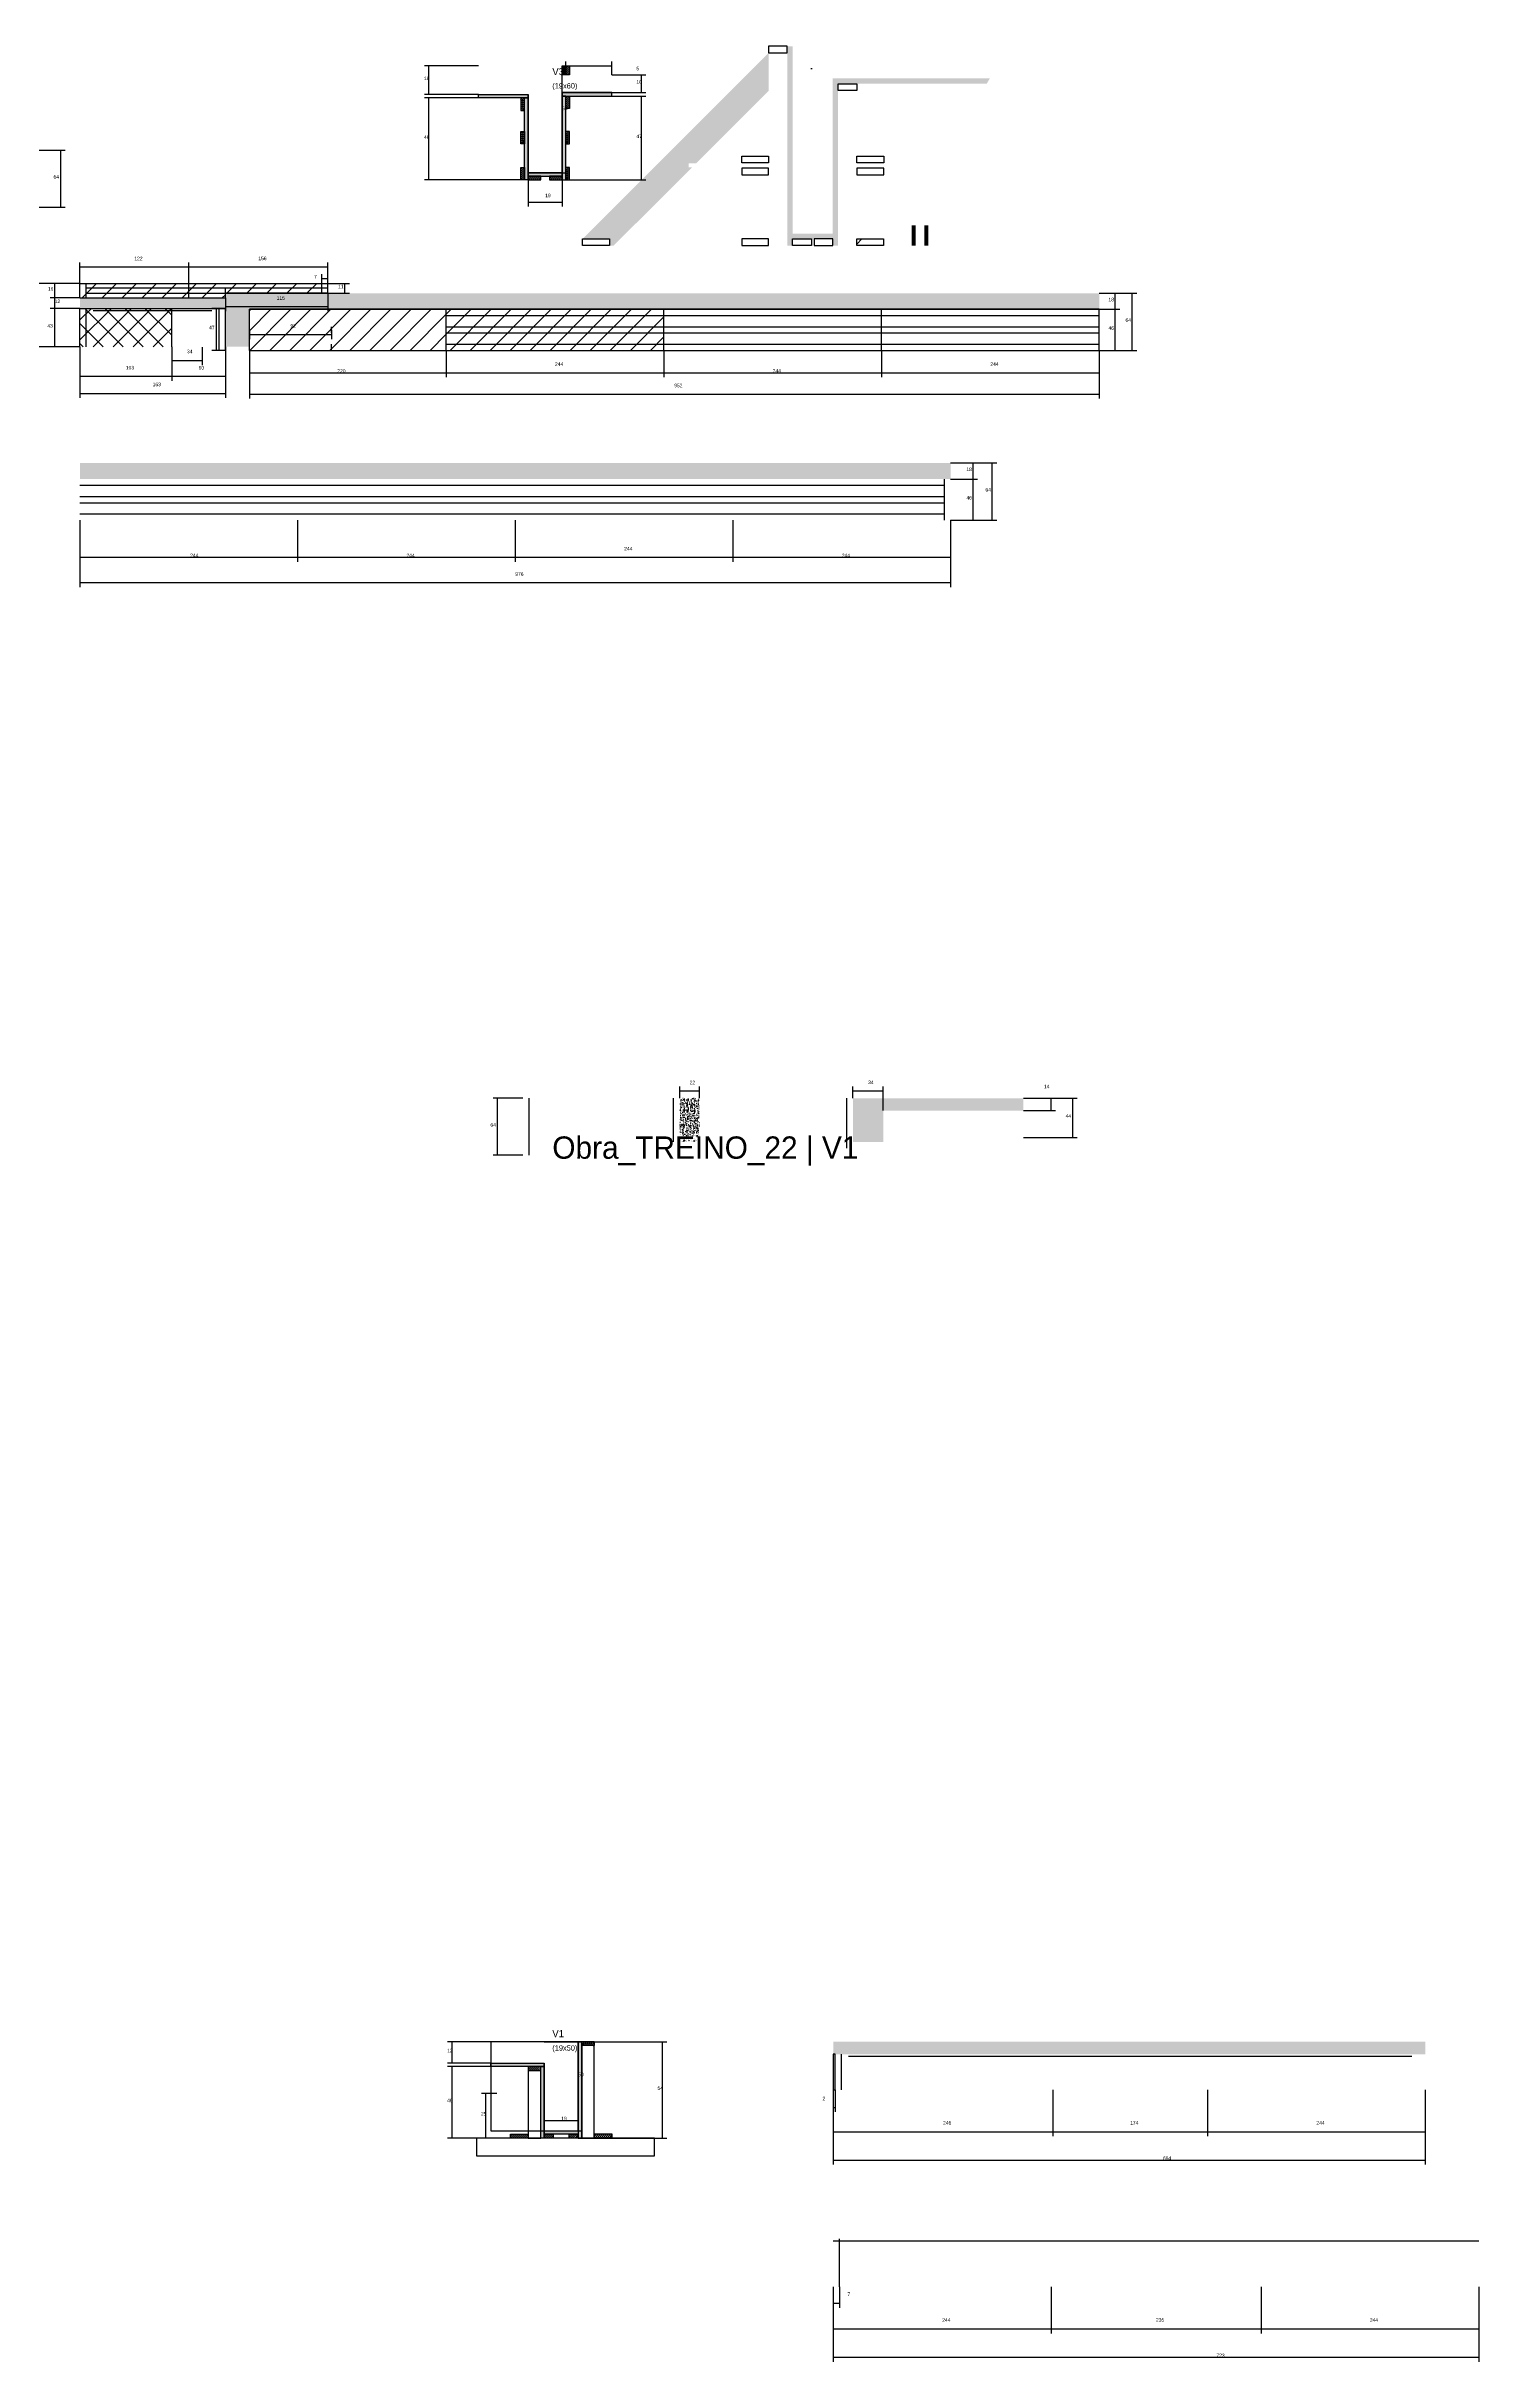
# Model space of a CAD drawing. Header units: metres. Extents: x -65046 to 21926, y -45195 to 1016.
# Drawn here: x 15433 to 17038, y -31159 to -28563 of the extents above; entities that cross this region are included whole.
import ezdxf

# ---------------------------------------------------------------- set-up
doc = ezdxf.new("R2010")
doc.units = ezdxf.units.M
for name, color, linetype in [('CONCRETO', 251, 'Continuous'), ('COTA', 241, 'Continuous'), ('Hachura', 253, 'Continuous'), ('LABEL_ID', 3, 'Continuous'), ('Madeira', 126, 'Continuous'), ('Painéis', 200, 'Continuous'), ('SARR_2.2x7', 40, 'Continuous'), ('SARR_EDITAR', 141, 'Continuous'), ('Texto Seção', 7, 'Continuous')]:
    doc.layers.add(name, color=color, linetype=linetype)

msp = doc.modelspace()

# ---------------------------------------------------------------- hatches: boundary and pattern name
at = {"layer": 'CONCRETO'}
h = msp.add_hatch(dxfattribs=at)
h.set_pattern_fill('AR-CONC', scale=4)
h.paths.add_polyline_path([(16269.4, -28562.7), (16269.4, -28772.7), (16314.4, -28772.7), (16314.4, -28598.7), (16490.4, -28598.7), (16511.2, -28562.7)])
h = msp.add_hatch(dxfattribs=at)
h.set_pattern_fill('AR-CONC', scale=4)
h.paths.add_polyline_path([(16271.7, -28673.2), (16286.5, -28673.2), (16286.5, -28673.2), (16286.5, -28657.7), (16286.5, -28657.7), (16271.7, -28657.7), (16271.7, -28657.7), (16271.7, -28673.2)])
h = msp.add_hatch(dxfattribs=at)
h.set_pattern_fill('AR-CONC', scale=4)
h.paths.add_polyline_path([(16297, -28673.2), (16311.8, -28673.2), (16311.8, -28673.2), (16311.8, -28657.7), (16311.8, -28657.7), (16297, -28657.7), (16297, -28657.7), (16297, -28673.2)])
h = msp.add_hatch(dxfattribs=at)
h.set_pattern_fill('AR-CONC', scale=4)
h.paths.add_polyline_path([(16283.5, -28770.7), (16299.3, -28770.7), (16299.3, -28770.7), (16299.3, -28754.7), (16299.3, -28754.7), (16283.5, -28754.7), (16283.5, -28754.7), (16283.5, -28770.7)])
at = {"layer": 'COTA'}
h = msp.add_hatch(dxfattribs=at)
h.set_pattern_fill('AR-CONC', scale=0.03)
h.paths.add_polyline_path([(15660.5, -28857.6), (16125, -28857.6), (16613, -28857.6), (16613, -28839.6), (16125, -28839.6), (15737, -28839.6), (15633.5, -28839.6), (15633.5, -28844.6), (15470.5, -28844.6), (15470.5, -28856.6), (15633.5, -28856.6), (15633.5, -28899.6), (15660.5, -28899.6)])
h = msp.add_hatch(dxfattribs=at)
h.set_pattern_fill('AR-CONC', scale=0.03)
h.paths.add_polyline_path([(16446.5, -29047.9), (16446.5, -29029.9), (15470.5, -29029.9), (15470.5, -29047.9)])
h = msp.add_hatch(dxfattribs=at)
h.set_pattern_fill('AR-CONC', scale=0.03)
h.paths.add_polyline_path([(16143, -29791.1), (16165, -29791.1), (16165, -29742.1), (16143, -29742.1)])
h = msp.add_hatch(dxfattribs=at)
h.set_pattern_fill('AR-CONC', scale=0.03)
h.paths.add_polyline_path([(16371, -29756.1), (16528, -29756.1), (16528, -29742.1), (16337, -29742.1), (16337, -29791.1), (16371, -29791.1), (16371, -29786.1)])
h = msp.add_hatch(dxfattribs=at)
h.set_pattern_fill('AR-CONC', scale=0.03)
h.paths.add_polyline_path([(16978.5, -30800), (16315, -30800), (16315, -30814), (16978.5, -30814)])
at = {"layer": 'Hachura'}
h = msp.add_hatch(color=8, dxfattribs=at)
h.dxf.hatch_style = 1
h.paths.add_polyline_path([(16242.4, -28612.6), (16242.4, -28570.2), (16033.9, -28778.7), (16064, -28778.7), (16064, -28786.2), (16068.8, -28786.2), (16156.6, -28698.4), (16152.9, -28698.4), (16152.9, -28694), (16161, -28694)])
h = msp.add_hatch(dxfattribs=at)
h.set_pattern_fill('ANSI31', scale=30)
h.paths.add_polyline_path([(16242.4, -28562.7), (16263.4, -28562.7), (16263.4, -28570.2), (16242.4, -28570.2)])
h = msp.add_hatch(color=8, dxfattribs=at)
h.dxf.hatch_style = 1
h.paths.add_polyline_path([(16269.4, -28562.7), (16263.4, -28562.7), (16263.4, -28562.7), (16263.4, -28786.2), (16263.4, -28786.2), (16269.4, -28786.2), (16269.4, -28786.2), (16269.4, -28562.7)])
h = msp.add_hatch(color=8, dxfattribs=at)
h.dxf.hatch_style = 1
h.paths.add_polyline_path([(16011, -28584.6), (16015, -28584.6), (16015, -28584.6), (16015, -28594.6), (16015, -28594.6), (16011, -28594.6), (16011, -28594.6), (16011, -28584.6)])
h = msp.add_hatch(dxfattribs=at)
h.set_pattern_fill('ANSI31', scale=0.5)
h.paths.add_polyline_path([(16015, -28584.6), (16019.4, -28584.6), (16019.4, -28584.6), (16019.4, -28594.6), (16019.4, -28594.6), (16015, -28594.6), (16015, -28594.6), (16015, -28584.6)])
h = msp.add_hatch(color=8, dxfattribs=at)
h.dxf.hatch_style = 1
h.paths.add_polyline_path([(16490.4, -28598.7), (16314.4, -28598.7), (16314.4, -28598.7), (16314.4, -28604.7), (16314.4, -28604.7), (16486.9, -28604.7), (16486.9, -28604.7), (16490.4, -28598.7)])
h = msp.add_hatch(color=8, dxfattribs=at)
h.dxf.hatch_style = 1
h.paths.add_polyline_path([(16320.4, -28604.7), (16314.4, -28604.7), (16314.4, -28604.7), (16314.4, -28786.2), (16314.4, -28786.2), (16320.4, -28786.2), (16320.4, -28786.2), (16320.4, -28604.7)])
h = msp.add_hatch(dxfattribs=at)
h.set_pattern_fill('ANSI31', scale=30)
h.paths.add_polyline_path([(16320.4, -28604.7), (16341.4, -28604.7), (16341.4, -28612.2), (16320.4, -28612.2)])
h = msp.add_hatch(color=8, dxfattribs=at)
h.dxf.hatch_style = 1
h.paths.add_polyline_path([(15917.4, -28620.6), (15917.4, -28616.6), (15917.4, -28616.6), (15973, -28616.6), (15973, -28616.6), (15973, -28620.6), (15973, -28620.6), (15917.4, -28620.6)])
h = msp.add_hatch(dxfattribs=at)
h.set_pattern_fill('ANSI31', scale=0.5)
h.paths.add_polyline_path([(15969, -28620.6), (15964.6, -28620.6), (15964.6, -28620.6), (15964.6, -28634.6), (15964.6, -28634.6), (15969, -28634.6), (15969, -28634.6), (15969, -28620.6)])
h = msp.add_hatch(color=8, dxfattribs=at)
h.dxf.hatch_style = 1
h.paths.add_polyline_path([(15969, -28620.6), (15973, -28620.6), (15973, -28620.6), (15973, -28712.6), (15973, -28712.6), (15969, -28712.6), (15969, -28712.6), (15969, -28620.6)])
h = msp.add_hatch(color=8, dxfattribs=at)
h.dxf.hatch_style = 1
h.paths.add_polyline_path([(16066.6, -28618.6), (16066.6, -28614.6), (16066.6, -28614.6), (16011, -28614.6), (16011, -28614.6), (16011, -28618.6), (16011, -28618.6), (16066.6, -28618.6)])
h = msp.add_hatch(color=8, dxfattribs=at)
h.dxf.hatch_style = 1
h.paths.add_polyline_path([(16015, -28618.6), (16011, -28618.6), (16011, -28618.6), (16011, -28712.6), (16011, -28712.6), (16015, -28712.6), (16015, -28712.6), (16015, -28618.6)])
h = msp.add_hatch(dxfattribs=at)
h.set_pattern_fill('ANSI31', scale=0.5)
h.paths.add_polyline_path([(16015, -28618.6), (16019.4, -28618.6), (16019.4, -28618.6), (16019.4, -28632.6), (16019.4, -28632.6), (16015, -28632.6), (16015, -28632.6), (16015, -28618.6)])
h = msp.add_hatch(dxfattribs=at)
h.set_pattern_fill('ANSI31', scale=0.5)
h.paths.add_polyline_path([(15969, -28672.1), (15964.6, -28672.1), (15964.6, -28672.1), (15964.6, -28658.1), (15964.6, -28658.1), (15969, -28658.1), (15969, -28658.1), (15969, -28672.1)])
h = msp.add_hatch(dxfattribs=at)
h.set_pattern_fill('ANSI31', scale=0.5)
h.paths.add_polyline_path([(16015, -28672.1), (16019.4, -28672.1), (16019.4, -28672.1), (16019.4, -28658.1), (16019.4, -28658.1), (16015, -28658.1), (16015, -28658.1), (16015, -28672.1)])
h = msp.add_hatch(dxfattribs=at)
h.set_pattern_fill('ANSI31', scale=30)
h.paths.add_polyline_path([(16242.4, -28693.2), (16242.4, -28685.7), (16212.3, -28685.7), (16212.3, -28693.2)])
h = msp.add_hatch(dxfattribs=at)
h.set_pattern_fill('ANSI31', scale=30)
h.paths.add_polyline_path([(16371.5, -28693.2), (16371.5, -28685.7), (16341.4, -28685.7), (16341.4, -28693.2)])
h = msp.add_hatch(dxfattribs=at)
h.set_pattern_fill('ANSI31', scale=0.5)
h.paths.add_polyline_path([(15969, -28712.6), (15964.6, -28712.6), (15964.6, -28712.6), (15964.6, -28698.6), (15964.6, -28698.6), (15969, -28698.6), (15969, -28698.6), (15969, -28712.6)])
h = msp.add_hatch(color=8, dxfattribs=at)
h.dxf.hatch_style = 1
h.paths.add_polyline_path([(16011, -28708.2), (16011, -28704.6), (16011, -28704.6), (15973, -28704.6), (15973, -28704.6), (15973, -28708.2), (15973, -28708.2), (16011, -28708.2)])
h = msp.add_hatch(dxfattribs=at)
h.set_pattern_fill('ANSI31', scale=0.5)
h.paths.add_polyline_path([(15987, -28712.6), (15987, -28708.2), (15987, -28708.2), (15973, -28708.2), (15973, -28708.2), (15973, -28712.6), (15973, -28712.6), (15987, -28712.6)])
h = msp.add_hatch(dxfattribs=at)
h.set_pattern_fill('ANSI31', scale=0.5)
h.paths.add_polyline_path([(16011, -28712.6), (16011, -28708.2), (16011, -28708.2), (15997, -28708.2), (15997, -28708.2), (15997, -28712.6), (15997, -28712.6), (16011, -28712.6)])
h = msp.add_hatch(dxfattribs=at)
h.set_pattern_fill('ANSI31', scale=0.5)
h.paths.add_polyline_path([(16015, -28712.6), (16019.4, -28712.6), (16019.4, -28712.6), (16019.4, -28698.6), (16019.4, -28698.6), (16015, -28698.6), (16015, -28698.6), (16015, -28712.6)])
h = msp.add_hatch(dxfattribs=at)
h.set_pattern_fill('ANSI32', scale=20)
h.paths.add_polyline_path([(16152.9, -28698.4), (16152.9, -28694), (16197.9, -28694), (16197.9, -28698.4)])
h = msp.add_hatch(dxfattribs=at)
h.set_pattern_fill('ANSI31', scale=30)
h.paths.add_polyline_path([(16212.3, -28706.7), (16242.4, -28706.7), (16242.4, -28699.2), (16212.3, -28699.2)])
h = msp.add_hatch(dxfattribs=at)
h.set_pattern_fill('ANSI31', scale=30)
h.paths.add_polyline_path([(16341.4, -28706.7), (16371.5, -28706.7), (16371.5, -28699.2), (16341.4, -28699.2)])
h = msp.add_hatch(color=8, dxfattribs=at)
h.dxf.hatch_style = 1
h.paths.add_polyline_path([(16402.8, -28786.2), (16407.3, -28786.2), (16407.3, -28763.4), (16402.8, -28763.4)])
h = msp.add_hatch(color=8, dxfattribs=at)
h.dxf.hatch_style = 1
h.paths.add_polyline_path([(16417.1, -28786.2), (16421.6, -28786.2), (16421.6, -28763.4), (16417.1, -28763.4)])
h = msp.add_hatch(dxfattribs=at)
h.set_pattern_fill('ANSI31', scale=30)
h.paths.add_polyline_path([(16064, -28786.2), (16064, -28778.7), (16033.9, -28778.7), (16033.9, -28786.2)])
h = msp.add_hatch(dxfattribs=at)
h.set_pattern_fill('ANSI31', scale=30)
h.paths.add_polyline_path([(16212.4, -28786.2), (16242.4, -28786.2), (16242.4, -28778.7), (16212.4, -28778.7)])
h = msp.add_hatch(color=8, dxfattribs=at)
h.dxf.hatch_style = 1
h.paths.add_polyline_path([(16314.4, -28772.7), (16269.4, -28772.7), (16269.4, -28772.7), (16269.4, -28778.7), (16269.4, -28778.7), (16314.4, -28778.7), (16314.4, -28778.7), (16314.4, -28772.7)])
h = msp.add_hatch(dxfattribs=at)
h.set_pattern_fill('ANSI31', scale=30)
h.paths.add_polyline_path([(16269.4, -28778.7), (16290.4, -28778.7), (16290.4, -28786.2), (16269.4, -28786.2)])
h = msp.add_hatch(dxfattribs=at)
h.set_pattern_fill('ANSI31', scale=30)
h.paths.add_polyline_path([(16314.4, -28786.2), (16314.4, -28778.7), (16293.4, -28778.7), (16293.4, -28786.2)])
h = msp.add_hatch(dxfattribs=at)
h.set_pattern_fill('ANSI31', scale=30)
h.paths.add_polyline_path([(16371.4, -28778.7), (16341.4, -28778.7), (16341.4, -28786.2), (16371.4, -28786.2)])
h = msp.add_hatch(dxfattribs=at)
h.set_pattern_fill('ANSI31', scale=5)
h.paths.add_polyline_path([(15470.5, -28828.6), (15470.5, -28844.6), (15592.5, -28844.6), (15592.5, -28828.6)])
h = msp.add_hatch(dxfattribs=at)
h.set_pattern_fill('ANSI31', scale=5)
h.paths.add_polyline_path([(15633.5, -28844.6), (15633.5, -28839.6), (15748.5, -28839.6), (15748.5, -28828.6), (15592.5, -28828.6), (15592.5, -28844.6)])
h = msp.add_hatch(dxfattribs=at)
h.set_pattern_fill('ANSI31', scale=5)
h.paths.add_polyline_path([(15470.5, -28856.6), (15470.5, -28899.6), (15573.5, -28899.6), (15573.5, -28856.6)])
h = msp.add_hatch(dxfattribs=at)
h.set_pattern_fill('ANSI37', scale=5)
h.paths.add_polyline_path([(15573.5, -28899.6), (15573.5, -28856.6), (15470.5, -28856.6), (15470.5, -28899.6)])
h = msp.add_hatch(dxfattribs=at)
h.set_pattern_fill('ANSI31', scale=5)
h.paths.add_polyline_path([(15660.5, -28857.6), (15660.5, -28903.6), (15881, -28903.6), (15881, -28857.6)])
h = msp.add_hatch(dxfattribs=at)
h.set_pattern_fill('ANSI31', scale=5)
h.paths.add_polyline_path([(15881, -28857.6), (15881, -28903.6), (16125, -28903.6), (16125, -28857.6)])
h = msp.add_hatch(color=8, dxfattribs=at)
h.dxf.hatch_style = 1
h.paths.add_polyline_path([(16033, -30800), (16029, -30800), (16029, -30800), (16029, -30908), (16029, -30908), (16033, -30908), (16033, -30908), (16033, -30800)])
h = msp.add_hatch(dxfattribs=at)
h.set_pattern_fill('ANSI31', scale=0.5)
h.paths.add_polyline_path([(16047, -30800), (16047, -30804.4), (16047, -30804.4), (16033, -30804.4), (16033, -30804.4), (16033, -30800), (16033, -30800), (16047, -30800)])
h = msp.add_hatch(color=8, dxfattribs=at)
h.dxf.hatch_style = 1
h.paths.add_polyline_path([(15931, -30828), (15931, -30824), (15931, -30824), (15991, -30824), (15991, -30824), (15991, -30828), (15991, -30828), (15931, -30828)])
h = msp.add_hatch(dxfattribs=at)
h.set_pattern_fill('ANSI31', scale=0.5)
h.paths.add_polyline_path([(15973, -30828), (15973, -30832.4), (15973, -30832.4), (15987, -30832.4), (15987, -30832.4), (15987, -30828), (15987, -30828), (15973, -30828)])
h = msp.add_hatch(color=8, dxfattribs=at)
h.dxf.hatch_style = 1
h.paths.add_polyline_path([(15987, -30828), (15991, -30828), (15991, -30828), (15991, -30908), (15991, -30908), (15987, -30908), (15987, -30908), (15987, -30828)])
h = msp.add_hatch(dxfattribs=at)
h.set_pattern_fill('ANSI31', scale=0.5)
h.paths.add_polyline_path([(15953, -30908), (15953, -30903.6), (15953, -30903.6), (15973, -30903.6), (15973, -30903.6), (15973, -30908), (15973, -30908), (15953, -30908)])
h = msp.add_hatch(color=8, dxfattribs=at)
h.dxf.hatch_style = 1
h.paths.add_polyline_path([(15991, -30903.6), (15991, -30900), (15991, -30900), (16029, -30900), (16029, -30900), (16029, -30903.6), (16029, -30903.6), (15991, -30903.6)])
h = msp.add_hatch(dxfattribs=at)
h.set_pattern_fill('ANSI31', scale=0.5)
h.paths.add_polyline_path([(15991, -30908), (15991, -30903.6), (15991, -30903.6), (16001, -30903.6), (16001, -30903.6), (16001, -30908), (16001, -30908), (15991, -30908)])
h = msp.add_hatch(dxfattribs=at)
h.set_pattern_fill('ANSI31', scale=0.5)
h.paths.add_polyline_path([(16019, -30908), (16019, -30903.6), (16019, -30903.6), (16029, -30903.6), (16029, -30903.6), (16029, -30908), (16029, -30908), (16019, -30908)])
h = msp.add_hatch(dxfattribs=at)
h.set_pattern_fill('ANSI31', scale=0.5)
h.paths.add_polyline_path([(16067, -30908), (16067, -30903.6), (16067, -30903.6), (16047, -30903.6), (16047, -30903.6), (16047, -30908), (16047, -30908), (16067, -30908)])

# ---------------------------------------------------------------- linework, layer by layer
at = {"layer": 'CONCRETO'}
for points in [[(16029, -30820), (16029, -30800), (15931, -30800), (15931, -30824), (15991, -30824), (15991, -30900), (16029, -30900), (16029, -30820)], [(15931, -30900), (16029, -30900), (16029, -30800), (15931, -30800)]]:
    msp.add_lwpolyline(points, close=True, dxfattribs=at)
at = {"layer": 'COTA'}
for p, q in [((16015, -28584.6), (16015, -28579.6)), ((16066.6, -28594.6), (16066.6, -28579.6)), ((15917.4, -28584.6), (15856.7, -28584.6)), ((15861.7, -28616.6), (15861.7, -28584.6)), ((16011, -28704.6), (16011, -28584.6)), ((16011, -28584.6), (16016, -28584.6)), ((16015, -28584.6), (16066.6, -28584.6)), ((16066.6, -28594.6), (16104.8, -28594.6)), ((16099.8, -28614.6), (16099.8, -28594.6)), ((15917.4, -28616.6), (15856.7, -28616.6)), ((15917.4, -28620.6), (15856.7, -28620.6)), ((15861.7, -28712.6), (15861.7, -28620.6)), ((16066.6, -28614.6), (16104.8, -28614.6)), ((16066.6, -28618.6), (16104.8, -28618.6)), ((16099.8, -28712.6), (16099.8, -28618.6)), ((15394.3, -28679.1), (15454, -28679.1)), ((15449, -28743.1), (15449, -28679.1)), ((15964.6, -28712.6), (15856.7, -28712.6)), ((15973, -28712.6), (15973, -28742.4)), ((16011, -28704.6), (16016, -28704.6)), ((16011, -28712.6), (16011, -28742.4)), ((16019.4, -28712.6), (16104.8, -28712.6)), ((15973, -28737.4), (16011, -28737.4)), ((15394.3, -28743.1), (15454, -28743.1)), ((15470.5, -28828.6), (15470.5, -28805.1)), ((15470.5, -28810.1), (15592.5, -28810.1)), ((15592.5, -28828.6), (15592.5, -28805.1)), ((15592.5, -28828.6), (15592.5, -28805.1)), ((15592.5, -28810.1), (15748.5, -28810.1)), ((15748.5, -28828.6), (15748.5, -28805.1)), ((15470.5, -28828.6), (15416.8, -28828.6)), ((15470.5, -28828.6), (15437.2, -28828.6)), ((15442.2, -28844.6), (15442.2, -28828.6)), ((15741.5, -28828.6), (15741.5, -28818.2)), ((15741.5, -28823.2), (15748.5, -28823.2)), ((15748.5, -28828.6), (15748.5, -28818.2)), ((15748.5, -28828.6), (15772.5, -28828.6)), ((15748.5, -28839.6), (15748.5, -28859.6)), ((15748.5, -28839.6), (15772.5, -28839.6)), ((15767.5, -28839.6), (15767.5, -28828.6)), ((16613, -28839.6), (16636, -28839.6)), ((16613, -28839.6), (16655.1, -28839.6)), ((16631, -28857.6), (16631, -28839.6)), ((16650.1, -28903.6), (16650.1, -28839.6)), ((15470.5, -28844.6), (15437.2, -28844.6)), ((15470.5, -28844.6), (15437.2, -28844.6)), ((15470.5, -28856.6), (15437.2, -28856.6)), ((15470.5, -28856.6), (15437.2, -28856.6)), ((15442.2, -28856.6), (15442.2, -28844.6)), ((15442.2, -28899.6), (15442.2, -28856.6)), ((15633.5, -28856.6), (15618.4, -28856.6)), ((15623.4, -28903.6), (15623.4, -28856.6)), ((15633.5, -28844.6), (15633.5, -28859.6)), ((15633.5, -28854.6), (15748.5, -28854.6)), ((16613, -28857.6), (16636, -28857.6)), ((16613, -28857.6), (16636, -28857.6)), ((16631, -28903.6), (16631, -28857.6)), ((15660.5, -28880.6), (15660.5, -28890.9)), ((15660.5, -28885.9), (15752.5, -28885.9)), ((15752.5, -28880.6), (15752.5, -28890.9)), ((15470.5, -28899.6), (15416.8, -28899.6)), ((15470.5, -28899.6), (15437.2, -28899.6)), ((15470.5, -28899.6), (15470.5, -28957)), ((15470.5, -28899.6), (15470.5, -28937.7)), ((15573.5, -28899.6), (15573.5, -28937.7)), ((15573.5, -28899.6), (15573.5, -28937.7)), ((15573.5, -28899.9), (15573.5, -28920.1)), ((15573.5, -28915.1), (15607.5, -28915.1)), ((15607.5, -28899.9), (15607.5, -28920.1)), ((15633.5, -28903.6), (15618.4, -28903.6)), ((15633.5, -28899.6), (15633.5, -28957)), ((15633.5, -28903.6), (15633.5, -28937.7)), ((15660.5, -28903.6), (15660.5, -28933.7)), ((15660.5, -28903.6), (15660.5, -28957.6)), ((15881, -28903.6), (15881, -28933.7)), ((15881, -28903.6), (15881, -28933.7)), ((16125, -28903.6), (16125, -28933.7)), ((16125, -28903.6), (16125, -28933.7)), ((16369, -28903.6), (16369, -28933.7)), ((16369, -28903.6), (16369, -28933.7)), ((16613, -28903.6), (16613, -28933.7)), ((16613, -28903.6), (16613, -28957.6)), ((16613, -28903.6), (16636, -28903.6)), ((16613, -28903.6), (16655.1, -28903.6)), ((15470.5, -28932.7), (15573.5, -28932.7)), ((15573.5, -28932.7), (15633.5, -28932.7)), ((15660.5, -28928.7), (15881, -28928.7)), ((15881, -28928.7), (16125, -28928.7)), ((16125, -28928.7), (16369, -28928.7)), ((16369, -28928.7), (16613, -28928.7)), ((15470.5, -28952), (15633.5, -28952)), ((15660.5, -28952.6), (16613, -28952.6)), ((16446.5, -29029.9), (16476.7, -29029.9)), ((16446.5, -29029.9), (16498.1, -29029.9)), ((16446.5, -29047.9), (16476.7, -29047.9)), ((16446.5, -29047.9), (16476.7, -29047.9)), ((16471.7, -29047.9), (16471.7, -29029.9)), ((16471.7, -29093.9), (16471.7, -29047.9)), ((16493.1, -29093.9), (16493.1, -29029.9)), ((15470.5, -29093.9), (15470.5, -29140.6)), ((15470.5, -29093.9), (15470.5, -29169)), ((15714.5, -29093.9), (15714.5, -29140.6)), ((15714.5, -29093.9), (15714.5, -29140.6)), ((15958.5, -29093.9), (15958.5, -29140.6)), ((15958.5, -29093.9), (15958.5, -29140.6)), ((16202.5, -29093.9), (16202.5, -29140.6)), ((16202.5, -29093.9), (16202.5, -29140.6)), ((16446.5, -29093.9), (16446.5, -29140.6)), ((16446.5, -29093.9), (16476.7, -29093.9)), ((16446.5, -29093.9), (16446.5, -29169)), ((16446.5, -29093.9), (16498.1, -29093.9)), ((15470.5, -29135.6), (15714.5, -29135.6)), ((15714.5, -29135.6), (15958.5, -29135.6)), ((15958.5, -29135.6), (16202.5, -29135.6)), ((16202.5, -29135.6), (16446.5, -29135.6)), ((15470.5, -29164), (16446.5, -29164)), ((15967, -29742.1), (15933.7, -29742.1)), ((15938.7, -29806.1), (15938.7, -29742.1)), ((16143, -29742.1), (16143, -29729)), ((16143, -29734), (16165, -29734)), ((16165, -29742.1), (16165, -29729)), ((16337, -29742.1), (16337, -29729)), ((16337, -29734), (16371, -29734)), ((16371, -29756.1), (16371, -29729)), ((16528, -29742.1), (16564.1, -29742.1)), ((16528, -29742.1), (16588.5, -29742.1)), ((16559.1, -29756.1), (16559.1, -29742.1)), ((16583.5, -29786.1), (16583.5, -29742.1)), ((16528, -29756.1), (16564.1, -29756.1)), ((16528, -29786.1), (16588.5, -29786.1)), ((15967, -29806.1), (15933.7, -29806.1)), ((15931, -30800), (15882.6, -30800)), ((15887.6, -30824), (15887.6, -30800)), ((15991, -30800), (16034, -30800)), ((16029, -30900), (16029, -30800)), ((16047, -30800), (16128.4, -30800)), ((16123.4, -30908), (16123.4, -30800)), ((15931, -30824), (15882.6, -30824)), ((15931, -30828), (15882.6, -30828)), ((15887.6, -30908), (15887.6, -30828)), ((15938, -30858), (15920.5, -30858)), ((15925.5, -30908), (15925.5, -30858)), ((16315, -30854), (16315, -30906.1)), ((16315, -30854), (16315, -30937.7)), ((16315, -30854), (16315, -30878.7)), ((16317, -30854), (16317, -30878.7)), ((16561, -30854), (16561, -30906.1)), ((16561, -30854), (16561, -30906.1)), ((16734.5, -30854), (16734.5, -30906.1)), ((16734.5, -30854), (16734.5, -30906.1)), ((16978.5, -30854), (16978.5, -30906.1)), ((16978.5, -30854), (16978.5, -30937.7)), ((15991, -30900), (15991, -30883.2)), ((15991, -30888.2), (16029, -30888.2)), ((16029, -30900), (16029, -30883.2)), ((16315, -30873.7), (16317, -30873.7)), ((15953, -30908), (15882.6, -30908)), ((15938, -30908), (15920.5, -30908)), ((15991, -30900), (16034, -30900)), ((16067, -30908), (16128.4, -30908)), ((16315, -30901.1), (16561, -30901.1)), ((16561, -30901.1), (16734.5, -30901.1)), ((16734.5, -30901.1), (16978.5, -30901.1)), ((16315, -30932.7), (16978.5, -30932.7)), ((16315, -31075), (16315, -31127.1)), ((16315, -31075), (16315, -31158.8)), ((16315, -31075), (16315, -31098.3)), ((16322, -31075), (16322, -31098.3)), ((16559, -31075), (16559, -31127.1)), ((16559, -31075), (16559, -31127.1)), ((16794.4, -31075), (16794.4, -31127.1)), ((16794.4, -31075), (16794.4, -31127.1)), ((17038.4, -31075), (17038.4, -31127.1)), ((17038.4, -31075), (17038.4, -31158.8)), ((16315, -31093.3), (16322, -31093.3)), ((16315, -31122.1), (16559, -31122.1)), ((16559, -31122.1), (16794.4, -31122.1)), ((16794.4, -31122.1), (17038.4, -31122.1)), ((16315, -31153.8), (17038.4, -31153.8))]:
    msp.add_line(p, q, dxfattribs=at)
at = {"layer": 'Madeira'}
for points in [[(16242.4, -28570.2), (16263.4, -28570.2), (16263.4, -28562.7), (16242.4, -28562.7)], [(16015, -28584.6), (16019.4, -28584.6), (16019.4, -28594.6), (16015, -28594.6)], [(16341.4, -28612.2), (16320.4, -28612.2), (16320.4, -28604.7), (16341.4, -28604.7)], [(15969, -28620.6), (15964.6, -28620.6), (15964.6, -28634.6), (15969, -28634.6)], [(16015, -28618.6), (16019.4, -28618.6), (16019.4, -28632.6), (16015, -28632.6)], [(15969, -28672.1), (15964.6, -28672.1), (15964.6, -28658.1), (15969, -28658.1)], [(16015, -28672.1), (16019.4, -28672.1), (16019.4, -28658.1), (16015, -28658.1)], [(16212.3, -28685.7), (16242.4, -28685.7), (16242.4, -28693.2), (16212.3, -28693.2)], [(16341.4, -28685.7), (16371.5, -28685.7), (16371.5, -28693.2), (16341.4, -28693.2)], [(15969, -28712.6), (15964.6, -28712.6), (15964.6, -28698.6), (15969, -28698.6)], [(15987, -28712.6), (15987, -28708.2), (15973, -28708.2), (15973, -28712.6)], [(16011, -28712.6), (16011, -28708.2), (15997, -28708.2), (15997, -28712.6)], [(16015, -28712.6), (16019.4, -28712.6), (16019.4, -28698.6), (16015, -28698.6)], [(16212.3, -28706.7), (16242.4, -28706.7), (16242.4, -28699.2), (16212.3, -28699.2)], [(16341.4, -28706.7), (16371.5, -28706.7), (16371.5, -28699.2), (16341.4, -28699.2)], [(16033.9, -28778.7), (16064, -28778.7), (16064, -28786.2), (16033.9, -28786.2)], [(16212.4, -28786.2), (16242.4, -28786.2), (16242.4, -28778.7), (16212.4, -28778.7)], [(16290.4, -28786.2), (16269.4, -28786.2), (16269.4, -28778.7), (16290.4, -28778.7)], [(16293.4, -28786.2), (16314.4, -28786.2), (16314.4, -28778.7), (16293.4, -28778.7)], [(16371.4, -28786.2), (16341.4, -28786.2), (16341.4, -28778.7), (16371.4, -28778.7)], [(16047, -30800), (16047, -30804.4), (16033, -30804.4), (16033, -30800)], [(16047, -30800), (16033, -30800), (16033, -30908), (16047, -30908)], [(15973, -30828), (15973, -30832.4), (15987, -30832.4), (15987, -30828)], [(15973, -30908), (15987, -30908), (15987, -30828), (15973, -30828)], [(15915.1, -30928), (16114.7, -30928), (16114.7, -30908), (15915.1, -30908)], [(15953, -30908), (15953, -30903.6), (15973, -30903.6), (15973, -30908)], [(15991, -30908), (15991, -30903.6), (16001, -30903.6), (16001, -30908)], [(16019, -30908), (16019, -30903.6), (16029, -30903.6), (16029, -30908)], [(16067, -30908), (16067, -30903.6), (16047, -30903.6), (16047, -30908)]]:
    msp.add_lwpolyline(points, close=True, dxfattribs=at)
at = {"layer": 'Painéis'}
for p, q in [((15917.4, -28616.6), (15973, -28616.6)), ((15917.4, -28620.6), (15917.4, -28616.6)), ((15973, -28620.6), (15973, -28616.6)), ((15973, -28712.6), (15973, -28620.6)), ((16011, -28614.6), (16066.6, -28614.6)), ((16011, -28618.6), (16011, -28614.6)), ((16011, -28712.6), (16011, -28618.6)), ((16066.6, -28618.6), (16066.6, -28614.6)), ((15973, -28704.6), (16011, -28704.6)), ((15973, -28708.2), (15973, -28704.6)), ((16011, -28708.2), (16011, -28704.6)), ((15470.5, -28828.6), (15748.5, -28828.6)), ((15470.5, -28844.6), (15470.5, -28828.6)), ((15592.5, -28844.6), (15592.5, -28828.6)), ((15633.5, -28839.6), (15748.5, -28839.6)), ((15633.5, -28844.6), (15633.5, -28839.6)), ((15748.5, -28839.6), (15748.5, -28828.6)), ((15470.5, -28844.6), (15633.5, -28844.6)), ((15470.5, -28856.6), (15633.5, -28856.6)), ((15470.5, -28899.6), (15470.5, -28856.6)), ((15573.5, -28899.6), (15573.5, -28856.6)), ((15633.5, -28903.6), (15633.5, -28856.6)), ((15660.5, -28857.6), (16125, -28857.6)), ((15660.5, -28903.6), (15660.5, -28857.6)), ((15881, -28903.6), (15881, -28857.6)), ((16125, -28857.6), (16613, -28857.6)), ((16125, -28903.6), (16125, -28857.6)), ((16369, -28903.6), (16369, -28857.6)), ((16613, -28903.6), (16613, -28857.6)), ((15931, -30824), (15991, -30824)), ((15931, -30828), (15931, -30824)), ((15991, -30828), (15991, -30824)), ((15991, -30908), (15991, -30828))]:
    msp.add_line(p, q, dxfattribs=at)
for points in [[(16011, -28584.6), (16015, -28584.6), (16015, -28594.6), (16011, -28594.6)], [(15917.4, -28620.6), (15917.4, -28616.6), (15973, -28616.6), (15973, -28620.6)], [(15969, -28620.6), (15973, -28620.6), (15973, -28712.6), (15969, -28712.6)], [(16066.6, -28618.6), (16066.6, -28614.6), (16011, -28614.6), (16011, -28618.6)], [(16015, -28618.6), (16011, -28618.6), (16011, -28712.6), (16015, -28712.6)], [(16011, -28708.2), (16011, -28704.6), (15973, -28704.6), (15973, -28708.2)], [(16033, -30800), (16029, -30800), (16029, -30908), (16033, -30908)], [(16315, -30854), (16317, -30854), (16317, -30814), (16315, -30814)], [(15931, -30828), (15931, -30824), (15991, -30824), (15991, -30828)], [(15987, -30828), (15991, -30828), (15991, -30908), (15987, -30908)], [(15991, -30903.6), (15991, -30900), (16029, -30900), (16029, -30903.6)]]:
    msp.add_lwpolyline(points, close=True, dxfattribs=at)
for points in [[(15748.5, -28839.6), (15633.5, -28839.6)], [(16613, -28857.6), (16125, -28857.6), (15660.5, -28857.6)], [(15660.5, -28903.6), (16125, -28903.6), (16613, -28903.6)]]:
    msp.add_lwpolyline(points, dxfattribs=at)
at = {"layer": 'SARR_2.2x7'}
for p, q in [((15477.5, -28844.6), (15477.5, -28828.6)), ((15741.5, -28839.6), (15741.5, -28828.6)), ((15477.5, -28899.6), (15477.5, -28856.6)), ((15485.5, -28858.8), (15618.5, -28858.8)), ((15626.5, -28903.6), (15626.5, -28856.6)), ((15881, -28864.6), (16125, -28864.6)), ((16125, -28864.6), (16369, -28864.6)), ((16369, -28864.6), (16613, -28864.6)), ((15752.5, -28884.1), (15752.5, -28877.1)), ((15881, -28877.1), (16125, -28877.1)), ((15881, -28884.1), (16125, -28884.1)), ((16125, -28877.1), (16369, -28877.1)), ((16125, -28884.1), (16369, -28884.1)), ((16369, -28877.1), (16613, -28877.1)), ((16369, -28884.1), (16613, -28884.1)), ((15752.5, -28903.6), (15752.5, -28896.6)), ((15881, -28896.6), (16125, -28896.6)), ((16125, -28896.6), (16369, -28896.6)), ((16369, -28896.6), (16613, -28896.6)), ((16439.5, -29093.9), (16439.5, -29047.9)), ((15470.5, -29054.9), (15714.5, -29054.9)), ((15470.5, -29067.4), (15714.5, -29067.4)), ((15470.5, -29074.4), (15714.5, -29074.4)), ((15714.5, -29054.9), (15958.5, -29054.9)), ((15714.5, -29067.4), (15958.5, -29067.4)), ((15714.5, -29074.4), (15958.5, -29074.4)), ((15958.5, -29054.9), (16202.5, -29054.9)), ((15958.5, -29067.4), (16202.5, -29067.4)), ((15958.5, -29074.4), (16202.5, -29074.4)), ((16202.5, -29054.9), (16439.5, -29054.9)), ((16202.5, -29067.4), (16439.5, -29067.4)), ((16202.5, -29074.4), (16439.5, -29074.4)), ((15470.5, -29086.9), (15714.5, -29086.9)), ((15714.5, -29086.9), (15958.5, -29086.9)), ((15958.5, -29086.9), (16202.5, -29086.9)), ((16202.5, -29086.9), (16439.5, -29086.9)), ((15974, -29806.1), (15974, -29742.1)), ((16136, -29791.1), (16136, -29742.1)), ((16330, -29798.1), (16330, -29742.1)), ((16324, -30854), (16324, -30814)), ((16332, -30816.2), (16561, -30816.2)), ((16561, -30816.2), (16734.5, -30816.2)), ((16734.5, -30816.2), (16963.5, -30816.2)), ((16315, -31023.2), (16559, -31023.2)), ((16322, -31075), (16322, -31021)), ((16559, -31023.2), (16794.4, -31023.2)), ((16794.4, -31023.2), (17038.4, -31023.2))]:
    msp.add_line(p, q, dxfattribs=at)
at = {"layer": 'SARR_EDITAR'}
for p, q in [((15477.5, -28833.6), (15748.5, -28833.6)), ((15477.5, -28839.6), (15633.5, -28839.6)), ((15633.5, -28839.6), (15633.5, -28834.6))]:
    msp.add_line(p, q, dxfattribs=at)

# ---------------------------------------------------------------- texts
at = {"layer": 'COTA'}
for s, p in [('16', (15856.2, -28600.6)), ('5', (16094.3, -28589.6)), ('10', (16094.3, -28604.6)), ('60', (16011, -28634.3)), ('46', (15856.2, -28666.6)), ('47', (16094.3, -28665.6)), ('64', (15440.9, -28711.1)), ('19', (15992, -28731.9)), ('122', (15531.5, -28802.6)), ('156', (15670.5, -28802.5)), ('16', (15434.6, -28836.6)), ('7', (15732.9, -28823.2)), ('11', (15759.9, -28834.1)), ('12', (15442.2, -28850.6)), ('115', (15691, -28847)), ('18', (16623.4, -28848.6)), ('64', (16642.5, -28871.6)), ('43', (15434, -28878.1)), ('47', (15615.3, -28880.1)), ('92', (15706.5, -28878.3)), ('46', (16623.4, -28880.6)), ('34', (15590.5, -28906.8)), ('244', (16003, -28921.1)), ('244', (16491, -28921.1)), ('103', (15522, -28925)), ('163', (15552, -28943.8)), ('60', (15603.5, -28925.1)), ('220', (15759, -28928.7)), ('952', (16136.7, -28945)), ('244', (16247, -28928.7)), ('18', (16464.2, -29038.9)), ('46', (16464.2, -29070.9)), ('64', (16485.5, -29061.9)), ('244', (16080.5, -29128)), ('244', (15594, -29135.6)), ('244', (15836.5, -29135.6)), ('976', (15958.5, -29156.4)), ('244', (16324.5, -29135.6)), ('22', (16154, -29726.5)), ('34', (16354, -29726.3)), ('14', (16551, -29731)), ('64', (15930.6, -29774.1)), ('44', (16575.4, -29764.1)), ('12', (15882.1, -30812)), ('50', (16029, -30838.8)), ('40', (15882.1, -30868)), ('54', (16117.9, -30854)), ('2', (16302.9, -30865.7)), ('25', (15920, -30883)), ('19', (16010, -30888.2)), ('246', (16438, -30893)), ('174', (16647.7, -30892.9)), ('244', (16856.5, -30893)), ('664', (16684.5, -30932.7)), ('7', (16330.9, -31085.2)), ('244', (16437, -31114.1)), ('235', (16676.7, -31113.9)), ('244', (16916.4, -31114.1)), ('723', (16744.4, -31153.8))]:
    msp.add_text(s, height=4, dxfattribs=at).set_placement(p)
at = {"layer": 'LABEL_ID'}
msp.add_text('Obra_TREINO_22 | V1', height=25, dxfattribs=at).set_placement((16000, -29810))
at = {"layer": 'Texto Seção'}
for s, height, p in [('V3', 8, (16000, -28595)), ('(19x60)', 6, (16000, -28610)), ('V1', 8, (16000, -30795)), ('(19x50)', 6, (16000, -30810))]:
    msp.add_text(s, height=height, dxfattribs=at).set_placement(p)

doc.saveas('drawing.dxf')
